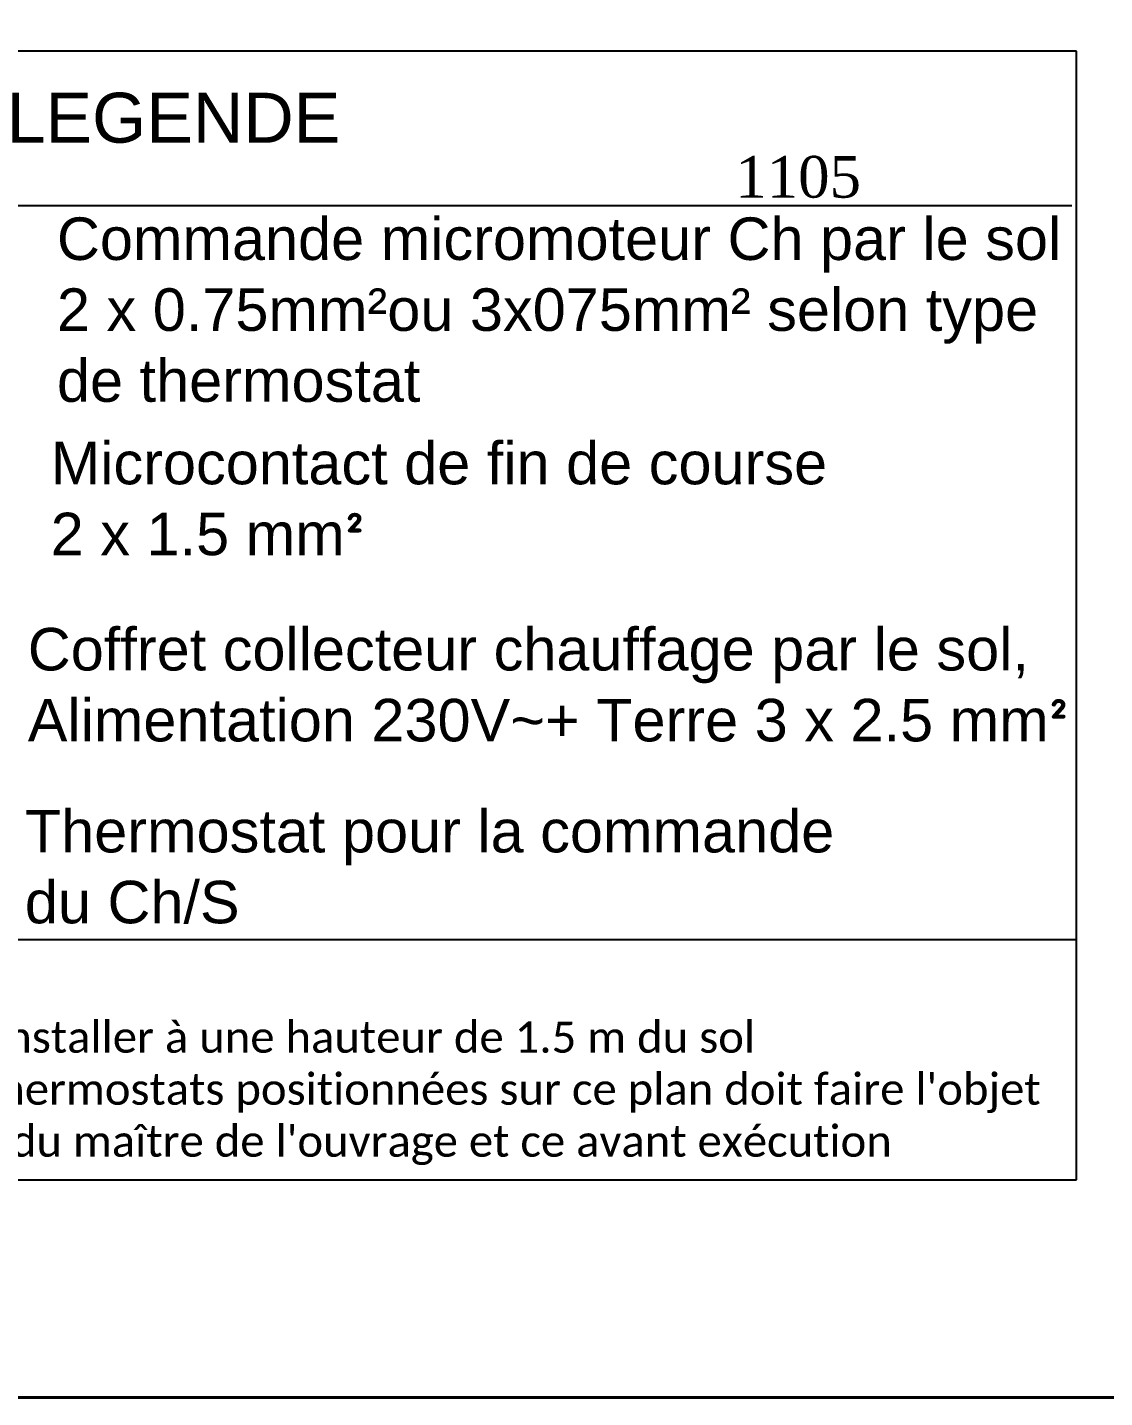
# Model space of a CAD drawing. Header units: millimetres. Extents: x 898 to 1196, y 229 to 443.
# Drawn here: x 1167.97 to 1170.704, y 395.366 to 398.844 of the extents above; entities that cross this region are included whole.
import ezdxf

# ---------------------------------------------------------------- set-up
doc = ezdxf.new("R2010")
doc.units = ezdxf.units.MM
doc.linetypes.add('TRATTEGGIATA', pattern=[0.75, 0.5, -0.25])
doc.layers.get('0').update_dxf_attribs({"color": 41})
doc.layers.add('03-ritorno', color=5, linetype='TRATTEGGIATA', lineweight=25)
doc.layers.add('p mur', color=7, linetype='Continuous', lineweight=40)
doc.layers.add('04-collettore', color=1, linetype='Continuous')
doc.layers.add('Texte', color=2, linetype='Continuous')
doc.styles.add('ARIAL', font='Arial.ttf', dxfattribs={"height": 0.1})
doc.styles.add('Times New Roman$001H0', font='Times New Roman.ttf')

msp = doc.modelspace()

# ---------------------------------------------------------------- linework, layer by layer
at = {"layer": 'p mur'}
msp.add_lwpolyline([(1156.7, 413.4656), (1176.15, 413.4656), (1176.15, 395.3656), (1156.7, 395.3656)], close=True, dxfattribs=at)
at = {"layer": 'Texte', "color": 0}
for p, q in [((1170.6326, 398.7837), (1166.7399, 398.7837)), ((1170.6326, 396.4412), (1170.6326, 398.7837)), ((1170.6327, 395.9187), (1170.6327, 397.5611)), ((1166.7386, 396.5284), (1170.6326, 396.5284)), ((1166.7383, 395.9187), (1170.6329, 395.9187))]:
    msp.add_line(p, q, dxfattribs=at)
msp.add_lwpolyline([(1166.7285, 398.3923), (1170.6211, 398.3923)], dxfattribs=at)

# ---------------------------------------------------------------- texts
at = {"color": 7, "true_color": 0x000007, "style": 'Times New Roman$001H0'}
msp.add_text('1105', height=0.10567, dxfattribs=at).set_placement((1169.7666, 398.4121))
at = {"insert": (1166.8556, 396.4523), "char_height": 0.0864, "width": 3.699164, "attachment_point": 1}
msp.add_mtext("{\\fCalibri|b0|i0|c0|p34;\\H0.91667x;\\C0;N.B. :\\PThermostat ch/sol à installer à une hauteur de 1.5 m du sol\\PL'emplacement des thermostats positionnées sur ce plan doit faire l'objet de l'accord préalable du maître de l'ouvrage et ce avant exécution}", dxfattribs=at)
at = {"layer": '03-ritorno', "color": 7, "char_height": 0.108, "attachment_point": 1, "style": 'ARIAL'}
for s, insert, width in [('Commande micromoteur Ch par le sol \\P2 x 0.75mm²ou 3x075mm² selon type \\Pde thermostat', (1168.0451, 398.3618), 9.011267), ('Microcontact de fin de course \\P2 x 1.5 mm{\\fISOCPEUR|b0|i0|c0|p34;²}', (1168.0293, 397.7922), 2.150289), ('Coffret collecteur chauffage par le sol, Alimentation 230V~+ Terre 3 x 2.5 mm{\\fISOCPEUR|b0|i0|c0|p34;²} ', (1167.9711, 397.3196), 3.11761), ('Thermostat pour la commande du Ch/S ', (1167.9636, 396.8577), 2.150289)]:
    msp.add_mtext(s, dxfattribs=dict(at, insert=insert, width=width))
at = {"layer": '04-collettore', "color": 7, "style": 'ARIAL'}
msp.add_text('LEGENDE', height=0.12679, dxfattribs=at).set_placement((1167.9176, 398.5516))

doc.saveas('drawing.dxf')
